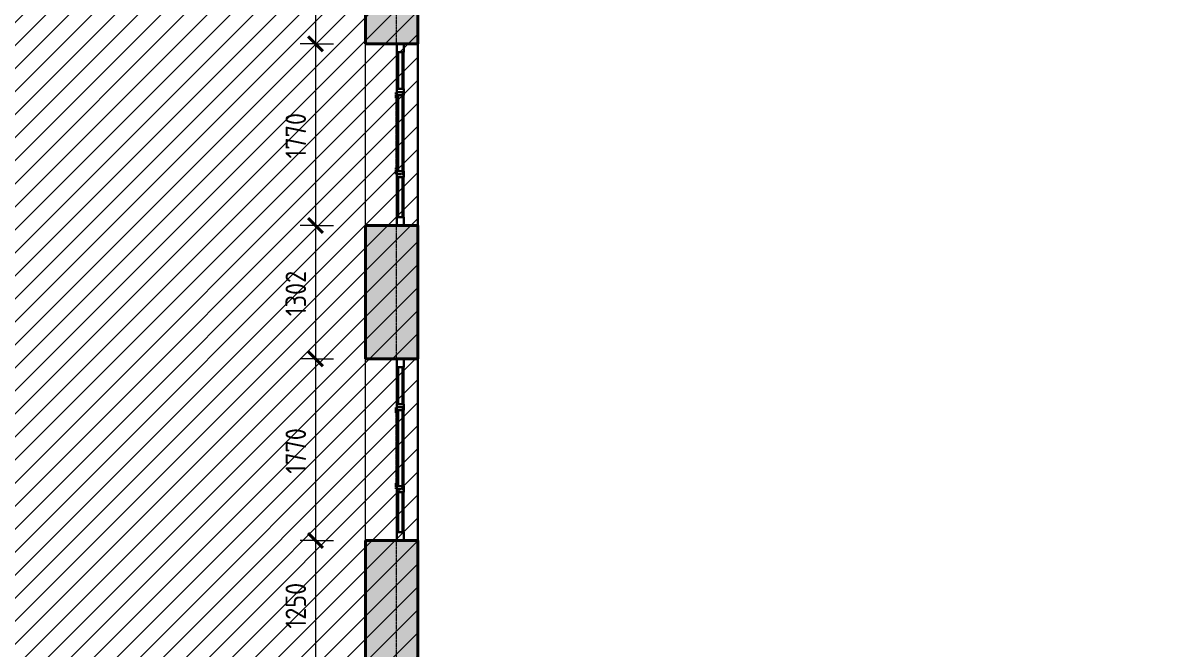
# Model space of a CAD drawing. Header units: millimetres. Extents: x -11886 to 379896, y -8130 to 47743.
# Drawn here: x 27469 to 38730, y 30276 to 36377 of the extents above; entities that cross this region are included whole.
import ezdxf

# ---------------------------------------------------------------- set-up
doc = ezdxf.new("R2010")
doc.units = ezdxf.units.MM
for name, pattern in [('ADSK_Линия сетки', [25, 20, -2.5, 0, -2.5]), ('ADSK_Сверху', [4.5, 3, -1.5]), ('ADSK_Снесено', [4.5, 3, -1.5])]:
    doc.linetypes.add(name, pattern=pattern)
for name, color, linetype, lineweight, true_color in [('_ Окна', 5, 'Continuous', 30, 0x0000ff), ('Витраж', 5, 'Continuous', 18, 0x0000ff), ('Окна', 5, 'Continuous', 18, 0x0000ff), ('Панели витража', 5, 'Continuous', 18, 0x0000ff), ('Стены наружные', 1, 'ADSK_Снесено', 18, 0xff0000)]:
    doc.layers.add(name, color=color, linetype=linetype, lineweight=lineweight, true_color=true_color)
for name, color, linetype, lineweight in [('Оси', 7, 'Continuous', 9), ('Размеры', 7, 'Continuous', 9), ('Размеры-100', 7, 'Continuous', 9)]:
    doc.layers.add(name, color=color, linetype=linetype, lineweight=lineweight)
doc.styles.add('GOST Common_1', font='GOST_Common.ttf', dxfattribs={"width": 0.9, "height": 200})
doc.dimstyles.new('ADSK_Основной_2_мм_Округление_до_1_мм', dxfattribs={"dimscale": 304.8, "dimtxt": 201.142999, "dimasz": 0.463911, "dimexe": 0.492126, "dimexo": 0.492126, "dimgap": 0.098425, "dimtad": 1, "dimdec": 0, "dimdsep": 46, "dimtxsty": 'GOST Common_1', "dimblk1": 'OBLIQUE', "dimblk2": 'OBLIQUE', "dimsah": 1, "dimcen": 0.09, "dimdle": 0.492126, "dimazin": 2, "dimtfac": 1, "dimtdec": 4, "dimtix": 1, "dimtmove": 0, "dimatfit": 3, "dimfxl": 1, "dimtvp": 1, "dimtolj": 1, "dimtzin": 0, "dimlwd": 20, "dimlwe": 20, "dimarcsym": 2})

# ---------------------------------------------------------------- blocks, each defined once
blk = doc.blocks.new('Прямоугольный импост - 70х20_60мм-1441795-01 План 1-го этажа маркировочный')
at = {"layer": 'Витраж', "color": 161, "linetype": 'ADSK_Сверху', "true_color": 0xaaaaff}
for p, q in [((18661, 33151), (18591, 33151)), ((18591, 33071), (18591, 33151)), ((18661, 33071), (18661, 33151))]:
    blk.add_line(p, q, dxfattribs=at)
blk = doc.blocks.new('Прямоугольный импост - 70х20_60мм-1439130-01 План 1-го этажа маркировочный')
at = {"layer": 'Витраж', "color": 161, "linetype": 'ADSK_Сверху', "true_color": 0xaaaaff}
for p, q in [((-80, 35), (0, 35)), ((0, 35), (0, -35)), ((0, -35), (-80, -35))]:
    blk.add_line(p, q, dxfattribs=at)
blk = doc.blocks.new('Прямоугольный импост - 70х20_60мм-1439131-01 План 1-го этажа маркировочный')
at = {"layer": 'Витраж', "color": 161, "linetype": 'ADSK_Сверху', "true_color": 0xaaaaff}
for p, q in [((0, 35), (-80, 35)), ((0, -35), (0, 35)), ((-80, -35), (0, -35))]:
    blk.add_line(p, q, dxfattribs=at)
blk = doc.blocks.new('Витраж-тент со смещением вовне - 60мм 30 сдвиг-1467065-01 План 1-го этажа маркировочный')
at = {"layer": '_ Окна', "color": 161, "linetype": 'ADSK_Сверху', "true_color": 0xaaaaff}
for p, q in [((-400, 25), (-400, -45)), ((-400, 25), (-370, 25)), ((-400, -45), (-400, 25)), ((400, 25), (370, 25)), ((400, -45), (400, 25)), ((400, -45), (400, 25)), ((-340, -45), (-400, -45)), ((-340, -35), (-340, -45)), ((340, -35), (340, -45)), ((340, -45), (400, -45))]:
    blk.add_line(p, q, dxfattribs=at)
at = {"layer": 'Окна', "color": 161, "linetype": 'ADSK_Сверху', "true_color": 0xaaaaff}
blk.add_line((-340, -45), (340, -45), dxfattribs=at)
blk = doc.blocks.new('Прямоугольный импост - 70х20_60мм-1240131-01 План 1-го этажа маркировочный')
at = {"layer": 'Витраж', "color": 161, "linetype": 'ADSK_Сверху', "true_color": 0xaaaaff}
for p, q in [((18591, 31381), (18591, 31461)), ((18661, 31381), (18661, 31461)), ((18591, 31381), (18661, 31381))]:
    blk.add_line(p, q, dxfattribs=at)
blk = doc.blocks.new('Прямоугольный импост - 70х60мм-1426887-01 План 1-го этажа маркировочный')
at = {"layer": 'Витраж', "color": 161, "linetype": 'ADSK_Сверху', "true_color": 0xaaaaff}
for p, q in [((-6074, 27726), (-6144, 27726)), ((-6144, 27336), (-6144, 27726)), ((-6074, 27336), (-6074, 27726)), ((-6144, 27336), (-6074, 27336))]:
    blk.add_line(p, q, dxfattribs=at)
blk = doc.blocks.new('Прямоугольный импост - 70х60мм-1225009-01 План 1-го этажа маркировочный')
at = {"layer": 'Витраж', "color": 161, "linetype": 'ADSK_Сверху', "true_color": 0xaaaaff}
for p, q in [((-5936, 11392), (-6006, 11392)), ((-6006, 11032), (-6006, 11392)), ((-5936, 11032), (-5936, 11392)), ((-6006, 11032), (-5936, 11032))]:
    blk.add_line(p, q, dxfattribs=at)
blk = doc.blocks.new('Прямоугольный импост - 70х60мм-1229542-01 План 1-го этажа маркировочный')
at = {"layer": 'Витраж', "color": 161, "linetype": 'ADSK_Сверху', "true_color": 0xaaaaff}
for p, q in [((3808, 35378), (3738, 35378)), ((3738, 35378), (3738, 34638)), ((3808, 35378), (3808, 34638)), ((3738, 34638), (3808, 34638))]:
    blk.add_line(p, q, dxfattribs=at)
blk = doc.blocks.new('Прямоугольный импост - 70х60мм-1439128-01 План 1-го этажа маркировочный')
at = {"layer": 'Витраж', "color": 161, "linetype": 'ADSK_Сверху', "true_color": 0xaaaaff}
for p, q in [((-30, 35), (30, 35)), ((30, -35), (-30, -35))]:
    blk.add_line(p, q, dxfattribs=at)
blk = doc.blocks.new('Системная панель - _AR_Стекло_40мм_привязка по центру-V97-01 План 1-го этажа маркировочный')
at = {"layer": 'Панели витража', "lineweight": 30}
for p, q in [((180, 20), (-180, 20)), ((-180, 20), (-180, -20)), ((180, -20), (180, 20)), ((-180, -20), (180, -20))]:
    blk.add_line(p, q, dxfattribs=at)
blk = doc.blocks.new('Прямоугольный импост - 70х20_60мм-V98-01 План 1-го этажа маркировочный')
at = {"layer": 'Витраж', "lineweight": 30}
for p, q in [((-80, 35), (0, 35)), ((-80, -35), (-80, 35)), ((0, 35), (0, -35)), ((0, -35), (-80, -35))]:
    blk.add_line(p, q, dxfattribs=at)
blk = doc.blocks.new('Прямоугольный импост - 70х20_60мм-V99-01 План 1-го этажа маркировочный')
at = {"layer": 'Витраж', "lineweight": 30}
for p, q in [((0, 35), (-80, 35)), ((-80, 35), (-80, -35)), ((0, -35), (0, 35)), ((-80, -35), (0, -35))]:
    blk.add_line(p, q, dxfattribs=at)
blk = doc.blocks.new('Системная панель - _AR_Стекло_40мм_привязка по центру-V100-01 План 1-го этажа маркировочный')
at = {"layer": 'Панели витража', "lineweight": 30}
for p, q in [((195, 20), (-195, 20)), ((-195, 20), (-195, -20)), ((195, -20), (195, 20)), ((-195, -20), (195, -20))]:
    blk.add_line(p, q, dxfattribs=at)
blk = doc.blocks.new('Системная панель - _AR_Стекло_40мм_привязка по центру-V101-01 План 1-го этажа маркировочный')
at = {"layer": 'Панели витража', "lineweight": 30}
for p, q in [((370, 20), (-370, 20)), ((-370, 20), (-370, -20)), ((370, -20), (370, 20)), ((-370, -20), (370, -20))]:
    blk.add_line(p, q, dxfattribs=at)
blk = doc.blocks.new('Прямоугольный импост - 70х60мм-V58-01 План 1-го этажа маркировочный')
at = {"layer": 'Витраж'}
for p, q in [((3738, 35438), (3738, 35798)), ((3808, 35798), (3808, 35438))]:
    blk.add_line(p, q, dxfattribs=at)
blk = doc.blocks.new('Прямоугольный импост - 70х60мм-V59-01 План 1-го этажа маркировочный')
at = {"layer": 'Витраж'}
for p, q in [((3738, 34188), (3738, 34578)), ((3808, 34578), (3808, 34188))]:
    blk.add_line(p, q, dxfattribs=at)
blk = doc.blocks.new('Прямоугольный импост - 70х60мм-V102-01 План 1-го этажа маркировочный')
at = {"layer": 'Витраж', "lineweight": 30}
for p, q in [((-30, 35), (30, 35)), ((-30, -35), (-30, 35)), ((30, 35), (30, -35)), ((30, -35), (-30, -35))]:
    blk.add_line(p, q, dxfattribs=at)
blk = doc.blocks.new('Прямоугольный импост - 70х60мм-V60-01 План 1-го этажа маркировочный')
at = {"layer": 'Витраж'}
for p, q in [((3738, 34638), (3738, 35378)), ((3808, 35378), (3808, 34638))]:
    blk.add_line(p, q, dxfattribs=at)
blk = doc.blocks.new('DIMBLOCK91-01 План 1-го этажа маркировочный')
at = {"layer": 'Размеры-100', "lineweight": 20, "transparency": 16777216}
for p, q in [((30320, 37426), (30170, 37426)), ((30320, 37426), (30320, 36175)), ((30320, 37426), (30497, 37426)), ((30320, 36175), (30170, 36175)), ((30320, 36175), (30497, 36175))]:
    blk.add_line(p, q, dxfattribs=at)
at = {"layer": 'Размеры-100', "lineweight": 40, "transparency": 16777216}
for p, q in [((30320, 37426), (30249, 37497)), ((30320, 37426), (30391, 37355)), ((30320, 36175), (30249, 36246)), ((30320, 36175), (30391, 36104))]:
    blk.add_line(p, q, dxfattribs=at)
at = {"layer": 'Размеры-100', "color": 0, "lineweight": 20, "transparency": 16777216, "insert": (30028, 36586), "char_height": 200, "width": 515.47, "attachment_point": 1, "rotation": 90, "line_spacing_factor": 1.022761, "style": 'GOST Common_1'}
blk.add_mtext('1251', dxfattribs=at)
blk = doc.blocks.new('_Oblique')
at = {"color": 0, "linetype": 'ByBlock', "lineweight": -2}
blk.add_line((-0.5, -0.5), (0.5, 0.5), dxfattribs=at)
blk = doc.blocks.new('DIMBLOCK92-01 План 1-го этажа маркировочный')
at = {"layer": 'Размеры-100', "lineweight": 20, "transparency": 16777216}
for p, q in [((30320, 36175), (30170, 36175)), ((30320, 36175), (30320, 34405)), ((30320, 36175), (30497, 36175)), ((30320, 34405), (30170, 34405)), ((30320, 34405), (30497, 34405))]:
    blk.add_line(p, q, dxfattribs=at)
at = {"layer": 'Размеры-100', "lineweight": 40, "transparency": 16777216}
for p, q in [((30320, 36175), (30249, 36246)), ((30320, 36175), (30391, 36104)), ((30320, 34405), (30249, 34476)), ((30320, 34405), (30391, 34334))]:
    blk.add_line(p, q, dxfattribs=at)
at = {"layer": 'Размеры-100', "color": 0, "lineweight": 20, "transparency": 16777216, "insert": (30028, 35057), "char_height": 200, "width": 560.47, "attachment_point": 1, "rotation": 90, "line_spacing_factor": 1.022761, "style": 'GOST Common_1'}
blk.add_mtext('1770', dxfattribs=at)
blk = doc.blocks.new('DIMBLOCK93-01 План 1-го этажа маркировочный')
at = {"layer": 'Размеры-100', "lineweight": 40, "transparency": 16777216}
for p, q in [((30320, 34405), (30249, 34476)), ((30320, 34405), (30391, 34334)), ((30320, 33103), (30249, 33174)), ((30320, 33103), (30391, 33032))]:
    blk.add_line(p, q, dxfattribs=at)
at = {"layer": 'Размеры-100', "lineweight": 20, "transparency": 16777216}
for p, q in [((30320, 34405), (30170, 34405)), ((30320, 34405), (30320, 33103)), ((30320, 34405), (30497, 34405)), ((30320, 33103), (30170, 33103)), ((30320, 33103), (30497, 33103))]:
    blk.add_line(p, q, dxfattribs=at)
at = {"layer": 'Размеры-100', "color": 0, "lineweight": 20, "transparency": 16777216, "insert": (30028, 33520), "char_height": 200, "width": 560.47, "attachment_point": 1, "rotation": 90, "line_spacing_factor": 1.022761, "style": 'GOST Common_1'}
blk.add_mtext('1302', dxfattribs=at)
blk = doc.blocks.new('DIMBLOCK94-01 План 1-го этажа маркировочный')
at = {"layer": 'Размеры-100', "lineweight": 40, "transparency": 16777216}
for p, q in [((30320, 33103), (30249, 33174)), ((30320, 33103), (30391, 33032)), ((30320, 31333), (30249, 31404)), ((30320, 31333), (30391, 31262))]:
    blk.add_line(p, q, dxfattribs=at)
at = {"layer": 'Размеры-100', "lineweight": 20, "transparency": 16777216}
for p, q in [((30320, 33103), (30170, 33103)), ((30320, 33103), (30320, 31333)), ((30320, 33103), (30497, 33103)), ((30320, 31333), (30170, 31333)), ((30320, 31333), (30497, 31333))]:
    blk.add_line(p, q, dxfattribs=at)
at = {"layer": 'Размеры-100', "color": 0, "lineweight": 20, "transparency": 16777216, "insert": (30028, 31984), "char_height": 200, "width": 560.47, "attachment_point": 1, "rotation": 90, "line_spacing_factor": 1.022761, "style": 'GOST Common_1'}
blk.add_mtext('1770', dxfattribs=at)
blk = doc.blocks.new('DIMBLOCK95-01 План 1-го этажа маркировочный')
at = {"layer": 'Размеры-100', "lineweight": 20, "transparency": 16777216}
for p, q in [((30320, 31333), (30170, 31333)), ((30320, 31333), (30320, 30083)), ((30320, 31333), (30497, 31333)), ((30320, 30083), (30170, 30083)), ((30320, 30083), (30497, 30083))]:
    blk.add_line(p, q, dxfattribs=at)
at = {"layer": 'Размеры-100', "lineweight": 40, "transparency": 16777216}
for p, q in [((30320, 31333), (30249, 31404)), ((30320, 31333), (30391, 31262)), ((30320, 30083), (30249, 30154)), ((30320, 30083), (30391, 30012))]:
    blk.add_line(p, q, dxfattribs=at)
at = {"layer": 'Размеры-100', "color": 0, "lineweight": 20, "transparency": 16777216, "insert": (30028, 30474), "char_height": 200, "width": 560.47, "attachment_point": 1, "rotation": 90, "line_spacing_factor": 1.022761, "style": 'GOST Common_1'}
blk.add_mtext('1250', dxfattribs=at)

msp = doc.modelspace()

# ---------------------------------------------------------------- hatches: boundary and pattern name
at = {"lineweight": 13, "true_color": 0x636466, "transparency": 33554559}
h = msp.add_hatch(dxfattribs=at)
h.set_pattern_fill('ANSI31', color=251, scale=50)
h.set_pattern_definition([(45, (0, 84876.59), (-112.2532, 112.2532), [])])
h.paths.add_polyline_path([(31317.02, 43525.13), (18455.84, 43525.13), (18455.84, 20918.63), (11305.24, 20918.63), (11305.24, 17842.18), (18515.92, 17781.12), (38729.7, 17793.8), (38729.7, 20934.06), (31317.02, 20934.06)])
at = {"layer": 'Стены наружные', "linetype": 'Continuous', "true_color": 0xc0c0c0}
h = msp.add_hatch(color=9, dxfattribs=at)
h.paths.add_polyline_path([(31317.02, 20934.06), (31317.02, 22264.92), (30807.02, 22264.92), (30807.02, 20934.06)])
h.paths.add_polyline_path([(30807.02, 24034.92), (31317.02, 24034.92), (31317.02, 25282.9), (30807.02, 25282.9)])
h.paths.add_polyline_path([(31317.02, 27052.9), (31317.02, 28312.87), (30807.02, 28312.87), (30807.02, 27052.9)])
h.paths.add_polyline_path([(31317.02, 30082.87), (31317.02, 31332.84), (30807.02, 31332.84), (30807.02, 30082.87)])
h.paths.add_polyline_path([(31317.02, 33102.84), (31317.02, 34405.13), (30807.02, 34405.13), (30807.02, 33102.84)])
h.paths.add_polyline_path([(31317.02, 36175.13), (31317.02, 37426.13), (30807.02, 37426.13), (30807.02, 36175.13)])
h.paths.add_polyline_path([(31317.02, 39196.13), (31317.02, 40455.13), (30807.02, 40455.13), (30807.02, 39196.13)])
h.paths.add_polyline_path([(31317.02, 42225.13), (31317.02, 43525.13), (30807.02, 43525.13), (30807.02, 42225.13)])

# ---------------------------------------------------------------- linework, layer by layer
at = {"color": 251, "lineweight": 30, "true_color": 0x636466}
msp.add_lwpolyline([(11305.24, 20918.63), (11305.24, 17842.18), (18515.92, 17781.12), (38729.7, 17793.8), (38729.7, 20934.06), (31317.02, 20934.06), (31317.02, 43525.13), (18455.84, 43525.13), (18455.84, 20918.63), (11305.24, 20918.63)], dxfattribs=at)
at = {"layer": 'Оси', "linetype": 'ADSK_Линия сетки'}
msp.add_line((31109.91, -7330.38), (31109.91, 44534.79), dxfattribs=at)
at = {"layer": 'Стены наружные', "color": 18, "linetype": 'Continuous', "lineweight": 40, "true_color": 0x000000}
for p, q in [((30807.02, 37426.13), (30807.02, 36175.13)), ((31317.02, 36175.13), (31317.02, 37426.13)), ((30807.02, 36175.13), (31317.02, 36175.13)), ((31317.02, 34405.13), (30807.02, 34405.13)), ((30807.02, 34405.13), (30807.02, 33102.84)), ((31317.02, 33102.84), (31317.02, 34405.13)), ((30807.02, 33102.84), (31317.02, 33102.84)), ((31317.02, 31332.84), (30807.02, 31332.84)), ((30807.02, 31332.84), (30807.02, 30082.87)), ((31317.02, 30082.87), (31317.02, 31332.84))]:
    msp.add_line(p, q, dxfattribs=at)
at = {"layer": 'Стены наружные', "color": 18, "linetype": 'Continuous', "true_color": 0x000000}
for p, q in [((30807.02, 34405.13), (30807.02, 36175.13)), ((31317.02, 36175.13), (31317.02, 34405.13)), ((30807.02, 31332.84), (30807.02, 33102.84)), ((31317.02, 33102.84), (31317.02, 31332.84))]:
    msp.add_line(p, q, dxfattribs=at)

# ---------------------------------------------------------------- block references
at = {"layer": '_ Окна', "color": 161, "linetype": 'ADSK_Сверху', "true_color": 0xaaaaff, "rotation": 270.0000000000002}
for p in [(31147.02, 35305.13), (31147.02, 32232.84)]:
    msp.add_blockref('Витраж-тент со смещением вовне - 60мм 30 сдвиг-1467065-01 План 1-го этажа маркировочный', p, dxfattribs=at)
at = {"layer": 'Витраж', "color": 161, "linetype": 'ADSK_Сверху', "true_color": 0xaaaaff}
for name, p, rotation in [('Прямоугольный импост - 70х20_60мм-1439131-01 План 1-го этажа маркировочный', (31147.02, 36175.13), 90.00000000000026), ('Прямоугольный импост - 70х20_60мм-1240131-01 План 1-го этажа маркировочный', (49772.85, 67556.31), 180), ('Прямоугольный импост - 70х60мм-1225009-01 План 1-го этажа маркировочный', (25175.97, 47127.05), 180), ('Прямоугольный импост - 70х60мм-1426887-01 План 1-го этажа маркировочный', (25038.26, 62211.48), 180), ('Прямоугольный импост - 70х20_60мм-1441795-01 План 1-го этажа маркировочный', (49772.85, 67556.31), 180), ('Прямоугольный импост - 70х20_60мм-1439131-01 План 1-го этажа маркировочный', (31147.02, 33102.84), 90.00000000000026), ('Прямоугольный импост - 70х20_60мм-1240131-01 План 1-го этажа маркировочный', (49772.85, 64484.03), 180), ('Прямоугольный импост - 70х60мм-1225009-01 План 1-го этажа маркировочный', (25175.97, 44054.77), 180), ('Прямоугольный импост - 70х60мм-1426887-01 План 1-го этажа маркировочный', (25038.26, 59139.19), 180), ('Прямоугольный импост - 70х20_60мм-1441795-01 План 1-го этажа маркировочный', (49772.85, 64484.03), 180)]:
    msp.add_blockref(name, p, dxfattribs=dict(at, rotation=rotation))
at = {"layer": 'Витраж', "rotation": 90.00000000000026}
for p in [(31147.02, 36175.13), (31147.02, 33102.84)]:
    msp.add_blockref('Прямоугольный импост - 70х20_60мм-V99-01 План 1-го этажа маркировочный', p, dxfattribs=at)
at = {"layer": 'Витраж'}
for name, p in [('Прямоугольный импост - 70х60мм-V58-01 План 1-го этажа маркировочный', (27373.52, 297.49)), ('Прямоугольный импост - 70х60мм-V60-01 План 1-го этажа маркировочный', (27373.52, 297.49)), ('Прямоугольный импост - 70х60мм-V59-01 План 1-го этажа маркировочный', (27373.52, 297.49)), ('Прямоугольный импост - 70х60мм-V58-01 План 1-го этажа маркировочный', (27373.52, -2774.8)), ('Прямоугольный импост - 70х60мм-V60-01 План 1-го этажа маркировочный', (27373.52, -2774.8)), ('Прямоугольный импост - 70х60мм-V59-01 План 1-го этажа маркировочный', (27373.52, -2774.8))]:
    msp.add_blockref(name, p, dxfattribs=at)
at = {"layer": 'Витраж', "color": 161, "linetype": 'ADSK_Сверху', "true_color": 0xaaaaff, "extrusion": (0, 0, -1), "rotation": 269.9999999999997}
for name, p in [('Прямоугольный импост - 70х60мм-1439128-01 План 1-го этажа маркировочный', (-31147.02, 35705.13)), ('Прямоугольный импост - 70х60мм-1439128-01 План 1-го этажа маркировочный', (-31147.02, 34905.13)), ('Прямоугольный импост - 70х20_60мм-1439130-01 План 1-го этажа маркировочный', (-31147.02, 34405.13)), ('Прямоугольный импост - 70х60мм-1439128-01 План 1-го этажа маркировочный', (-31147.02, 32632.84)), ('Прямоугольный импост - 70х60мм-1439128-01 План 1-го этажа маркировочный', (-31147.02, 31832.84)), ('Прямоугольный импост - 70х20_60мм-1439130-01 План 1-го этажа маркировочный', (-31147.02, 31332.84))]:
    msp.add_blockref(name, p, dxfattribs=at)
at = {"layer": 'Витраж', "extrusion": (0, 0, -1), "rotation": 269.9999999999997}
for name, p in [('Прямоугольный импост - 70х60мм-V102-01 План 1-го этажа маркировочный', (-31147.02, 35705.13)), ('Прямоугольный импост - 70х60мм-V102-01 План 1-го этажа маркировочный', (-31147.02, 34905.13)), ('Прямоугольный импост - 70х20_60мм-V98-01 План 1-го этажа маркировочный', (-31147.02, 34405.13)), ('Прямоугольный импост - 70х60мм-V102-01 План 1-го этажа маркировочный', (-31147.02, 32632.84)), ('Прямоугольный импост - 70х60мм-V102-01 План 1-го этажа маркировочный', (-31147.02, 31832.84)), ('Прямоугольный импост - 70х20_60мм-V98-01 План 1-го этажа маркировочный', (-31147.02, 31332.84))]:
    msp.add_blockref(name, p, dxfattribs=at)
at = {"layer": 'Витраж', "color": 161, "linetype": 'ADSK_Сверху', "true_color": 0xaaaaff}
for p in [(27373.52, 297.49), (27373.52, -2774.8)]:
    msp.add_blockref('Прямоугольный импост - 70х60мм-1229542-01 План 1-го этажа маркировочный', p, dxfattribs=at)
at = {"layer": 'Панели витража', "rotation": 270.0000000000002}
for name, p in [('Системная панель - _AR_Стекло_40мм_привязка по центру-V97-01 План 1-го этажа маркировочный', (31147.02, 35915.13)), ('Системная панель - _AR_Стекло_40мм_привязка по центру-V101-01 План 1-го этажа маркировочный', (31147.02, 35305.13)), ('Системная панель - _AR_Стекло_40мм_привязка по центру-V100-01 План 1-го этажа маркировочный', (31147.02, 34680.13)), ('Системная панель - _AR_Стекло_40мм_привязка по центру-V97-01 План 1-го этажа маркировочный', (31147.02, 32842.84)), ('Системная панель - _AR_Стекло_40мм_привязка по центру-V101-01 План 1-го этажа маркировочный', (31147.02, 32232.84)), ('Системная панель - _AR_Стекло_40мм_привязка по центру-V100-01 План 1-го этажа маркировочный', (31147.02, 31607.84))]:
    msp.add_blockref(name, p, dxfattribs=at)

# ---------------------------------------------------------------- dimensions: what is measured, and where the dimension line sits
at = {"layer": 'Размеры', "lineweight": 20}
for base, p1, p2, override, picture, middle in [((30319.85, 36175.13), (30647.02, 37426.13), (30647.02, 36175.13), {"dimpost": '<>', "dimfxl": 1250.998155}, 'DIMBLOCK91-01 План 1-го этажа маркировочный', (30189.85, 36800.63)), ((30319.85, 34405.13), (30647.02, 36175.13), (30647.02, 34405.13), {"dimpost": '<>', "dimfxl": 1770}, 'DIMBLOCK92-01 План 1-го этажа маркировочный', (30189.85, 35290.13)), ((30319.85, 33102.84), (30647.02, 34405.13), (30647.02, 33102.84), {"dimpost": '<>', "dimfxl": 1302.287569}, 'DIMBLOCK93-01 План 1-го этажа маркировочный', (30189.85, 33753.98)), ((30319.85, 31332.84), (30647.02, 33102.84), (30647.02, 31332.84), {"dimpost": '<>', "dimfxl": 1770}, 'DIMBLOCK94-01 План 1-го этажа маркировочный', (30189.85, 32217.84)), ((30319.85, 30082.87), (30647.02, 31332.84), (30647.02, 30082.87), {"dimpost": '<>', "dimfxl": 1249.967635}, 'DIMBLOCK95-01 План 1-го этажа маркировочный', (30189.85, 30707.86))]:
    dim = msp.add_linear_dim(base=base, p1=p1, p2=p2, angle=90, dimstyle='ADSK_Основной_2_мм_Округление_до_1_мм', override=override, dxfattribs=at)
    dim.commit()
    dim.dimension.update_dxf_attribs({"geometry": picture, "text_midpoint": middle})

doc.saveas('drawing.dxf')
